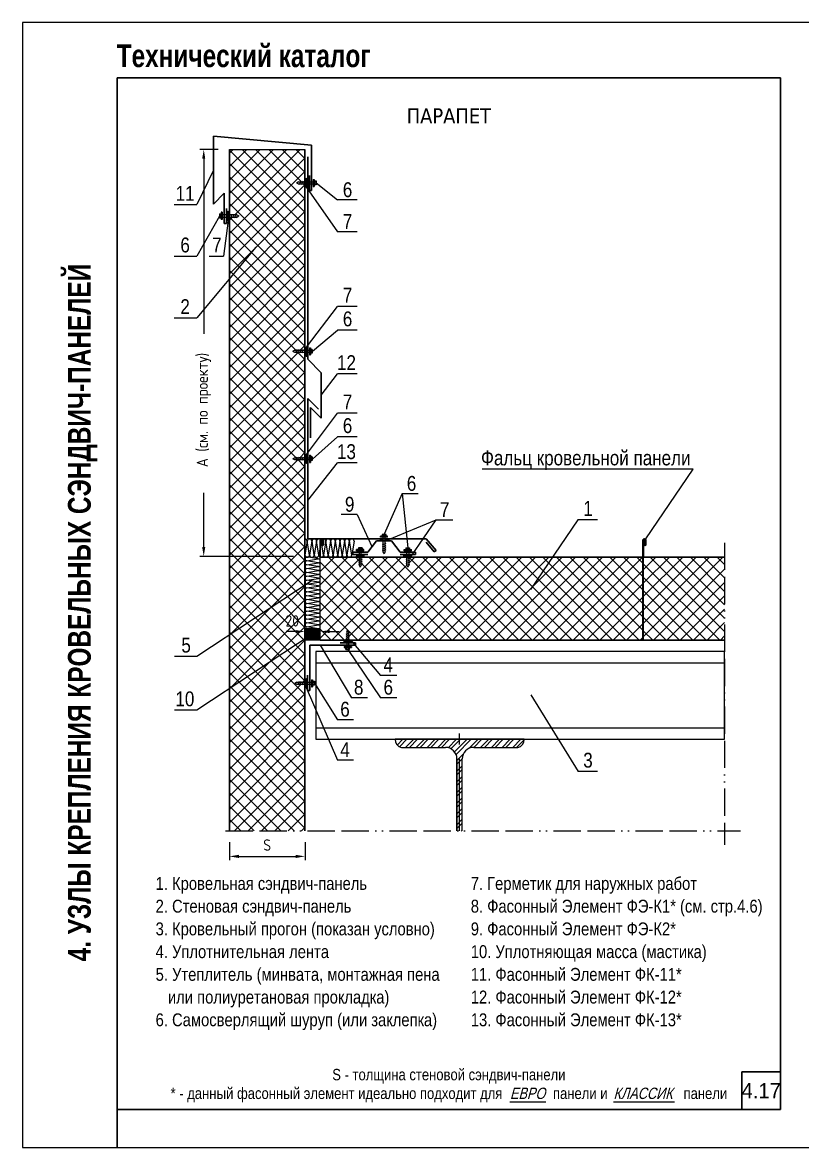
# Model space of a CAD drawing. Extents: x 5821 to 16321, y -13531 to 5774.
# Drawn here: x 12121 to 13150, y -11304 to -9819 of the extents above; entities that cross this region are included whole.
import ezdxf
from ezdxf.enums import TextEntityAlignment as Align

# ---------------------------------------------------------------- set-up
doc = ezdxf.new("R2010")
doc.units = 0
doc.header["$LTSCALE"] = 3
doc.linetypes.add('ACAD_ISO13W100', pattern=[36, 12, -3, 12, -3, 0, -3, 0, -3])
doc.linetypes.add('CENTER', pattern=[50.8, 31.75, -6.35, 6.35, -6.35])
doc.layers.get('0').update_dxf_attribs({"linetype": 'CONTINUOUS', "lineweight": 30})
doc.layers.get('DEFPOINTS').update_dxf_attribs({"linetype": 'CONTINUOUS'})
for name, color, linetype, lineweight in [('Logo', 1, 'CONTINUOUS', 9), ('new_fill', 8, 'CONTINUOUS', 13), ('RAZMER', 7, 'CONTINUOUS', 9), ('Нащельники', 1, 'CONTINUOUS', 30), ('Саморезы', 7, 'CONTINUOUS', 13)]:
    doc.layers.add(name, color=color, linetype=linetype, lineweight=lineweight)
doc.layers.add('Прогон', color=7, linetype='CONTINUOUS')
doc.styles.add('LOGO', font='HATTEN.TTF')
doc.styles.add('ROMANS', font='romans.shx', dxfattribs={"width": 0.85})
doc.styles.get("Standard").update_dxf_attribs({"font": 'TAHOMA.TTF'})
doc.styles.add('style1', font='ARIALN.TTF')
doc.styles.add('style2', font='impact.TTF')
doc.styles.add('курсив', font='ARIAL.TTF', dxfattribs={"width": 0.8, "oblique": 15})
doc.dimstyles.new('5', dxfattribs={"dimscale": 5, "dimtxt": 3, "dimasz": 2.5, "dimexe": 1, "dimexo": 3, "dimgap": 0, "dimtad": 0, "dimdec": 0, "dimzin": 9, "dimdsep": 46, "dimtxsty": 'ROMANS', "dimblk2": 'OBLIQUE', "dimcen": -3, "dimdle": 1.5, "dimclrd": 256, "dimclre": 256, "dimclrt": 256, "dimadec": 0, "dimazin": 0, "dimtfac": 1, "dimtdec": 0, "dimtofl": 0, "dimtmove": 2, "dimatfit": 3, "dimfxl": 0, "dimtvp": 1, "dimtolj": 1, "dimtzin": 9, "dimarcsym": 0})
pattern_1 = [(45, (-1091.95, -13383.337), (-8.838835, 8.838835), []), (135, (-1091.95, -13383.337), (-8.838835, -8.838835), [])]

# ---------------------------------------------------------------- blocks, each defined once
blk = doc.blocks.new('*D1327')
at = {"layer": 'DEFPOINTS', "color": 0, "transparency": 16777216}
for p in [(12394, -10885.9), (12493.8, -10885.9), (12493.8, -10919.5)]:
    blk.add_point(p, dxfattribs=at)
at = {"layer": 'RAZMER', "lineweight": -2, "transparency": 16777216}
for p, q in [((12394, -10900.9), (12394, -10924.5)), ((12493.8, -10900.9), (12493.8, -10924.5)), ((12406.5, -10919.5), (12481.3, -10919.5))]:
    blk.add_line(p, q, dxfattribs=at)
at = {"layer": 'RAZMER', "transparency": 16777216}
for points in [[(12406.5, -10917.4), (12406.5, -10921.6), (12394, -10919.5)], [(12481.3, -10917.4), (12481.3, -10921.6), (12493.8, -10919.5)]]:
    blk.add_solid(points, dxfattribs=at)
at = {"layer": 'RAZMER', "transparency": 16777216, "insert": (12443.9, -10904.5), "char_height": 15, "attachment_point": 5, "style": 'ROMANS'}
blk.add_mtext('\\A1;S', dxfattribs=at)
blk = doc.blocks.new('_OBLIQUE')
at = {"color": 0, "linetype": 'ByBlock'}
blk.add_line((-0.5, -0.5), (0.5, 0.5), dxfattribs=at)
blk = doc.blocks.new('*D1328')
at = {"layer": 'DEFPOINTS', "color": 0, "transparency": 16777216}
for p in [(12394, -9986.2), (12360.2, -10523.5), (12493.8, -10523.5)]:
    blk.add_point(p, dxfattribs=at)
at = {"layer": 'RAZMER', "lineweight": -2, "transparency": 16777216}
for p, q in [((12379, -9986.2), (12355.2, -9986.2)), ((12360.2, -9998.7), (12360.2, -10229.5)), ((12360.2, -10511), (12360.2, -10439.5)), ((12478.8, -10523.5), (12355.2, -10523.5))]:
    blk.add_line(p, q, dxfattribs=at)
at = {"layer": 'RAZMER', "transparency": 16777216}
for points in [[(12358.1, -9998.7), (12362.2, -9998.7), (12360.2, -9986.2)], [(12358.1, -10511), (12362.2, -10511), (12360.2, -10523.5)]]:
    blk.add_solid(points, dxfattribs=at)
at = {"layer": 'RAZMER', "transparency": 16777216, "insert": (12360.2, -10334.5), "char_height": 15, "attachment_point": 5, "rotation": 90, "style": 'ROMANS'}
blk.add_mtext('\\A1; A {\\Fromans.shx|c204;(см. по проекту)}  ', dxfattribs=at)
blk = doc.blocks.new('*D1329')
at = {"layer": 'DEFPOINTS', "color": 0, "transparency": 16777216}
for p in [(12513.9, -10622.7), (12493.8, -10634), (12513.9, -10634)]:
    blk.add_point(p, dxfattribs=at)
at = {"layer": 'RAZMER', "lineweight": -2, "transparency": 16777216}
for p, q in [((12493.8, -10619), (12493.8, -10617.7)), ((12513.9, -10619), (12513.9, -10617.7)), ((12481.3, -10622.7), (12468.8, -10622.7)), ((12526.4, -10622.7), (12538.9, -10622.7))]:
    blk.add_line(p, q, dxfattribs=at)
at = {"layer": 'RAZMER', "transparency": 16777216}
for points in [[(12481.3, -10620.7), (12481.3, -10624.8), (12493.8, -10622.7)], [(12526.4, -10620.7), (12526.4, -10624.8), (12513.9, -10622.7)]]:
    blk.add_solid(points, dxfattribs=at)
at = {"layer": 'RAZMER', "transparency": 16777216, "insert": (12477, -10608.6), "char_height": 15, "attachment_point": 5, "style": 'ROMANS'}
blk.add_mtext('\\A1;20', dxfattribs=at)
blk = doc.blocks.new('1volna')
at = {"layer": 'new_fill'}
for p, q in [((2.7, -16.2), (-2.7, 16.2)), ((8.1, 16.2), (2.7, -16.2)), ((13.7, -16.2), (8.3, 16.2)), ((19.1, 16.2), (13.7, -16.2)), ((24.7, -16.2), (19.3, 16.2)), ((30, 16.2), (24.7, -16.2)), ((35.9, -16.2), (30.5, 16.2)), ((41.3, 16.2), (35.9, -16.2))]:
    blk.add_line(p, q, dxfattribs=at)
for centre, start, end in [((2.7, 16.2), 0, 180), ((13.7, 16.2), 0, 180), ((24.7, 16.2), 0, 180), ((35.9, 16.2), 0, 180), ((-2.9, -16.2), 180, 270), ((-2.7, -16.2), 270, 0), ((8.1, -16.2), 180, 270), ((8.3, -16.2), 270, 0), ((19.1, -16.2), 180, 270), ((19.3, -16.2), 270, 0), ((30, -16.2), 180, 270), ((30.5, -16.2), 270, 0)]:
    blk.add_arc(centre, 5.4, start, end, dxfattribs=at)
blk = doc.blocks.new('саморез1')
at = {"layer": 'new_fill'}
blk.add_hatch(color=254, dxfattribs=at).paths.add_polyline_path([(-1.2, -4.8), (0, -4.8), (0, 4.8), (-1.2, 4.8)])
at = {"layer": 'Саморезы', "ltscale": 150}
for p, q in [((-3.9, 2.6), (-1.5, 2.6)), ((-3.9, 2.6), (-3.9, -2.4)), ((-2.9, 1.7), (-1.5, 1.7)), ((-1.9, 2.6), (-1.9, -2.4)), ((0, 4.8), (-1.5, 4.8)), ((-1.5, 4.8), (-1.5, -4.8)), ((-1.2, 4.8), (-1.2, -4.8)), ((0, 4.8), (0, -4.8)), ((19.2, 1.4), (0, 1.4)), ((8.4, 2.4), (10.5, -2.4)), ((11.1, 2.4), (13.2, -2.4)), ((13.8, 2.4), (15.9, -2.4)), ((16.4, 2.4), (18.5, -2.4)), ((19.2, 1.4), (21.8, 0)), ((19.2, -1.4), (21.8, 0)), ((-3.9, -2.4), (-1.5, -2.4)), ((-2.9, -1.4), (-1.5, -1.4)), ((0, -4.8), (-1.5, -4.8)), ((0, -1.4), (19.2, -1.4))]:
    blk.add_line(p, q, dxfattribs=at)
for centre, start, end in [((-2.9, 2.7), 182.373, 269.9653), ((-2.9, 0.7), 90.0347, 177.627), ((-2.9, -0.4), 182.373, 269.9653), ((-2.9, -2.4), 90.0347, 177.627)]:
    blk.add_arc(centre, 1, start, end, dxfattribs=at)

msp = doc.modelspace()

# ---------------------------------------------------------------- hatches: boundary and pattern name
at = {"layer": 'new_fill'}
h = msp.add_hatch(dxfattribs=at)
h.set_pattern_fill('ANSI37', color=256, scale=100, style=0)
h.set_pattern_definition(pattern_1)
h.paths.add_polyline_path([(12493.77, -10031.97), (12485.34, -10031.97), (12482.8, -10030.57), (12485.34, -10029.17), (12493.77, -10029.17), (12493.77, -9986.19), (12394.01, -9986.19), (12394.01, -10072.69), (12403.92, -10072.69), (12406.45, -10074.09), (12403.92, -10075.49), (12394.01, -10075.49), (12394.01, -10627.32), (12493.77, -10561.49), (12493.77, -10522.49, -0.0809004), (12493.62, -10521.53), (12493.77, -10520.6), (12493.77, -10396.11), (12480.3, -10396.11), (12477.76, -10394.71), (12480.3, -10393.31), (12493.77, -10393.31), (12493.77, -10254.24), (12480.3, -10254.24), (12477.76, -10252.84), (12480.3, -10251.44), (12493.77, -10251.44)])
h = msp.add_hatch(dxfattribs=at)
h.set_pattern_fill('NET3', color=256, scale=10, style=0)
h.set_pattern_definition([(180, (11855.7021, -4710.0585), (1e-13, -1.25), []), (240, (11855.7021, -4710.0585), (1.08253175, -0.625), []), (300, (11855.7021, -4710.0585), (1.08253175, 0.625), [])])
h.paths.add_polyline_path([(12493.77, -10034.43, 1), (12497.56, -10034.43), (12497.56, -10032.59), (12493.77, -10032.59)])
h.paths.add_polyline_path([(12493.77, -10032.59), (12497.56, -10032.59), (12497.56, -10028.39), (12493.77, -10028.39)])
h.paths.add_polyline_path([(12493.77, -10028.39), (12497.56, -10028.39), (12497.56, -10026.54, 1), (12493.77, -10026.54)])
h = msp.add_hatch(dxfattribs=at)
h.set_pattern_fill('NET3', color=256, scale=10, style=0)
h.set_pattern_definition([(0, (13032.0477, -4753.8116), (0, -1.25), []), (300, (13032.0477, -4753.8116), (-1.08253175, -0.625), []), (240, (13032.0477, -4753.8116), (-1.08253175, 0.625), [])])
h.paths.add_polyline_path([(12393.98, -10078.19, -1), (12390.19, -10078.19), (12390.19, -10076.34), (12393.98, -10076.34)])
h.paths.add_polyline_path([(12393.98, -10076.34), (12390.19, -10076.34), (12390.19, -10072.14), (12393.98, -10072.14)])
h.paths.add_polyline_path([(12393.98, -10072.14), (12390.19, -10072.14), (12390.19, -10070.3, -1), (12393.98, -10070.3)])
h = msp.add_hatch(dxfattribs=at)
h.set_pattern_fill('NET3', color=256, scale=10, style=0)
h.set_pattern_definition([(180, (11855.7021, -4932.7632), (1e-13, -1.25), []), (240, (11855.7021, -4932.7632), (1.08253175, -0.625), []), (300, (11855.7021, -4932.7632), (1.08253175, 0.625), [])])
h.paths.add_polyline_path([(12493.77, -10257.14, 1), (12497.56, -10257.14), (12497.56, -10255.29), (12493.77, -10255.29)])
h.paths.add_polyline_path([(12493.77, -10255.29), (12497.56, -10255.29), (12497.56, -10251.09), (12493.77, -10251.09)])
h.paths.add_polyline_path([(12493.77, -10251.09), (12497.56, -10251.09), (12497.56, -10249.25, 1), (12493.77, -10249.25)])
h = msp.add_hatch(dxfattribs=at)
h.set_pattern_fill('NET3', color=256, scale=10, style=0)
h.set_pattern_definition([(180, (11855.7021, -5074.3714), (1e-13, -1.25), []), (240, (11855.7021, -5074.3714), (1.08253175, -0.625), []), (300, (11855.7021, -5074.3714), (1.08253175, 0.625), [])])
h.paths.add_polyline_path([(12493.77, -10398.75, 1), (12497.56, -10398.75), (12497.56, -10396.9), (12493.77, -10396.9)])
h.paths.add_polyline_path([(12493.77, -10396.9), (12497.56, -10396.9), (12497.56, -10392.7), (12493.77, -10392.7)])
h.paths.add_polyline_path([(12493.77, -10392.7), (12497.56, -10392.7), (12497.56, -10390.86, 1), (12493.77, -10390.86)])
h = msp.add_hatch(dxfattribs=at)
h.set_pattern_fill('NET3', color=256, scale=10, angle=8, style=0)
h.set_pattern_definition([(8, (8088.2201, -13388.3374), (-0.17396638, 1.2378351), []), (68, (8088.2201, -13388.3374), (-1.15897982, 0.46825824), []), (128, (8088.2201, -13388.3374), (-0.98501344, -0.76957684), [])])
h.paths.add_polyline_path([(12596.61, -10500.28), (12592.79, -10500.28), (12592.79, -10502.91), (12596.61, -10502.91)])
h.paths.add_polyline_path([(12603.23, -10500.28), (12599.41, -10500.28), (12599.41, -10502.91), (12603.23, -10502.91)])
h = msp.add_hatch(dxfattribs=at)
h.set_pattern_fill('ANSI37', color=256, scale=100, style=0)
h.set_pattern_definition(pattern_1)
h.paths.add_polyline_path([(12939.37, -10524.55), (12630.76, -10524.55), (12630.76, -10535.27), (12629.36, -10537.8), (12627.96, -10535.27), (12627.96, -10524.92), (12627.12, -10524.55), (12568.9, -10524.55), (12568.06, -10524.92), (12568.06, -10535.27), (12566.66, -10537.8), (12565.26, -10535.27), (12565.26, -10524.55), (12513.88, -10524.55), (12513.88, -10634), (12547.92, -10634), (12548.87, -10633.6), (12548.87, -10623.24), (12550.27, -10620.71), (12551.67, -10623.24), (12551.67, -10634), (12939.37, -10634)])
h.paths.add_polyline_path([(13047.28, -10524.55), (12940.51, -10524.55), (12940.51, -10634), (13047.28, -10634)])
h = msp.add_hatch(dxfattribs=at)
h.set_pattern_fill('NET3', color=256, scale=10, angle=8, style=0)
h.set_pattern_definition([(8, (5425.1338, -18447.4783), (-0.17396638, 1.23783509), []), (68, (5425.1338, -18447.4783), (-1.15897982, 0.46825824), []), (128, (5425.1338, -18447.4783), (-0.98501344, -0.76957684), [])])
h.paths.add_polyline_path([(12564.56, -10521.05), (12562.9, -10521.05, 0.7824442), (12562.9, -10524.55), (12564.56, -10524.55)])
h.paths.add_polyline_path([(12568.76, -10521.05), (12564.56, -10521.05), (12564.56, -10524.55), (12568.76, -10524.55)])
h.paths.add_polyline_path([(12570.59, -10521.05), (12568.76, -10521.05), (12568.76, -10524.55), (12570.59, -10524.55, 0.7824442)])
h = msp.add_hatch(dxfattribs=at)
h.set_pattern_fill('NET3', color=256, scale=10, angle=8, style=0)
h.set_pattern_definition([(172, (19770.8835, -18447.4783), (0.17396638, 1.23783509), []), (112, (19770.8835, -18447.4783), (1.15897982, 0.46825824), []), (52, (19770.8835, -18447.4783), (0.98501344, -0.76957684), [])])
h.paths.add_polyline_path([(12631.46, -10521.05), (12633.12, -10521.05, -0.7824442), (12633.12, -10524.55), (12631.46, -10524.55)])
h.paths.add_polyline_path([(12627.26, -10521.05), (12631.46, -10521.05), (12631.46, -10524.55), (12627.26, -10524.55)])
h.paths.add_polyline_path([(12625.43, -10521.05), (12627.26, -10521.05), (12627.26, -10524.55), (12625.43, -10524.55, -0.7824442)])
h = msp.add_hatch(dxfattribs=at)
h.set_pattern_fill('ANSI37', color=256, scale=100, style=0)
h.set_pattern_definition(pattern_1)
h.paths.add_polyline_path([(12493.77, -10632.46), (12493.77, -10561.49), (12394.01, -10627.32), (12394.01, -10698.29)])
h.paths.add_polyline_path([(12493.77, -10692.42), (12483.05, -10692.42), (12480.52, -10691.02), (12483.05, -10689.62), (12493.41, -10689.62), (12493.77, -10688.76), (12493.77, -10632.46), (12394.01, -10698.29), (12394.01, -10885.94), (12493.77, -10885.94)])
h.paths.add_polyline_path([(12462.97, -10597.39), (12491.11, -10597.39), (12491.11, -10619.89), (12462.97, -10619.89)], flags=24)
h = msp.add_hatch(dxfattribs=at)
h.set_pattern_fill('ESCHER', color=256, scale=5, style=0)
h.set_pattern_definition([(60, (-1091.9497, -13383.3375), (-6, -1e-09), [5.5, -0.5]), (180, (-1091.9497, -13383.3375), (3, -5.1961524), [5.5, -0.5]), (300, (-1091.9497, -13383.3375), (6, -1e-09), [5.5, -0.5]), (60, (-1091.4497, -13383.3375), (-6, -1e-09), [1, -5]), (300, (-1091.4497, -13383.3375), (6, -1e-09), [1, -5]), (60, (-1092.1997, -13382.9044), (-6, -1e-09), [1, -5]), (180, (-1092.1997, -13382.9044), (3, -5.1961524), [1, -5]), (300, (-1092.1997, -13383.7705), (6, -1e-09), [1, -5]), (180, (-1092.1997, -13383.7705), (3, -5.1961524), [1, -5]), (60, (-1093.9497, -13383.3375), (-6, -1e-09), [1, -5]), (300, (-1093.9497, -13383.3375), (6, -1e-09), [1, -5]), (60, (-1090.9497, -13385.0695), (-6, -1e-09), [1, -5]), (180, (-1090.9497, -13385.0695), (3, -5.1961524), [1, -5]), (300, (-1090.9497, -13381.6054), (6, -1e-09), [1, -5]), (180, (-1090.9497, -13381.6054), (3, -5.1961524), [1, -5]), (0, (-1090.9497, -13382.4714), (-3, 5.1961524), [3.5, -2.5]), (0, (-1090.9497, -13384.2035), (-3, 5.1961524), [3.5, -2.5]), (120, (-1091.6997, -13382.0384), (-6, 1e-09), [3.5, -2.5]), (120, (-1093.1997, -13382.9044), (-6, 1e-09), [3.5, -2.5]), (240, (-1093.1997, -13383.7705), (3, -5.1961524), [3.5, -2.5]), (240, (-1091.6997, -13384.6365), (3, -5.1961524), [3.5, -2.5])])
h.paths.add_polyline_path([(12513.88, -10618.99), (12493.77, -10618.99), (12493.77, -10633.99), (12513.88, -10634)])
h = msp.add_hatch(dxfattribs=at)
h.set_pattern_fill('NET3', color=256, scale=10, angle=8, style=0)
h.set_pattern_definition([(8, (5340.3823, -18560.389), (-0.17396638, 1.23783509), []), (68, (5340.3823, -18560.389), (-1.15897982, 0.46825824), []), (128, (5340.3823, -18560.389), (-0.98501344, -0.76957684), [])])
h.paths.add_polyline_path([(12548.09, -10633.96), (12546.43, -10633.96, 0.7824442), (12546.43, -10637.46), (12548.09, -10637.46)])
h.paths.add_polyline_path([(12552.29, -10633.96), (12548.09, -10633.96), (12548.09, -10637.46), (12552.29, -10637.46)])
h.paths.add_polyline_path([(12554.12, -10633.96), (12552.29, -10633.96), (12552.29, -10637.46), (12554.12, -10637.46, 0.7824442)])
h = msp.add_hatch(dxfattribs=at)
h.set_pattern_fill('NET3', color=256, scale=10, style=0)
h.set_pattern_definition([(0, (5343.419, -17379.7529), (0, 1.25), []), (60, (5343.419, -17379.7529), (-1.08253175, 0.625), []), (120, (5343.419, -17379.7529), (-1.08253175, -0.625), [])])
h.paths.add_polyline_path([(12497.27, -10688.15), (12497.27, -10686.64, 0.7824442), (12493.77, -10686.64), (12493.77, -10688.15)])
h.paths.add_polyline_path([(12493.77, -10688.15), (12493.77, -10692.35), (12497.27, -10692.35), (12497.27, -10688.15)])
h.paths.add_polyline_path([(12493.77, -10692.35), (12493.77, -10694.32, 0.7824442), (12497.27, -10694.32), (12497.27, -10692.35)])
h = msp.add_hatch(dxfattribs=at)
h.set_pattern_fill('STEEL', color=256, scale=80, style=0)
h.set_pattern_definition([(45, (-1091.95, -13383.337), (-7.071068, 7.071068), []), (45, (-1091.95, -13378.337), (-7.071068, 7.071068), [])])
h.paths.add_polyline_path([(12697.75, -10764.94), (12612.75, -10764.94, 0.3652726), (12621, -10775.64), (12679.2, -10775.64, -0.4142136), (12694.2, -10790.64), (12694.2, -10885.94), (12697.75, -10885.94)])
h.paths.add_polyline_path([(12782.75, -10764.94), (12697.75, -10764.94), (12697.75, -10885.94), (12701.3, -10885.94), (12701.3, -10790.64, -0.4142136), (12716.3, -10775.64), (12774.5, -10775.64, 0.3652726)])

# ---------------------------------------------------------------- linework, layer by layer
at = {"color": 1}
for p, q in [((12246.09, -9891.59), (12246.09, -11303.74)), ((12246.09, -9891.59), (13121.09, -9891.59)), ((13121.09, -9891.59), (13121.09, -11253.74)), ((13070.18, -11203.74), (13121.09, -11203.74)), ((13070.18, -11203.74), (13070.18, -11253.74)), ((12246.09, -11253.74), (13121.09, -11253.74))]:
    msp.add_line(p, q, dxfattribs=at)
for p, q in [((12394.01, -10885.94), (12394.01, -9986.19)), ((12493.77, -10885.94), (12493.77, -9986.19)), ((12513.88, -10524.55), (12513.88, -10502.42)), ((12516.02, -10507.94), (12516.02, -10502.28)), ((12518.02, -10502.28), (12518.02, -10507.94)), ((12939.37, -10524.55), (12939.37, -10502.42)), ((12940.51, -10524.55), (12940.51, -10502.28)), ((12941.51, -10507.94), (12941.51, -10502.28)), ((12942.51, -10507.94), (12942.51, -10502.28)), ((12943.51, -10502.28), (12943.51, -10507.94)), ((12513.88, -10524.55), (12939.37, -10524.55)), ((12940.51, -10524.55), (13047.28, -10524.55)), ((12513.88, -10634), (13047.28, -10634))]:
    msp.add_line(p, q)
for centre, radius, start, end in [((12516.02, -10502.42), 2.14, 90, 180), ((12516.02, -10502.28), 2, 0, 90), ((12517.02, -10507.94), 1, 180, 0), ((12941.51, -10502.42), 2.14, 90, 180), ((12941.51, -10502.28), 1, 0, 180), ((12941.51, -10502.28), 2, 0, 90), ((12942.51, -10507.94), 1, 180, 0)]:
    msp.add_arc(centre, radius, start, end)
at = {"layer": 'Logo'}
for p, q in [((12764.07, -11243.31), (12811.31, -11243.31)), ((12900.69, -11243.31), (12981.14, -11243.31))]:
    msp.add_line(p, q, dxfattribs=at)
at = {"layer": 'new_fill'}
for p, q in [((12496.63, -10503.44), (12493.62, -10521.53)), ((12499.75, -10521.53), (12496.74, -10503.44)), ((12502.77, -10503.44), (12499.75, -10521.53)), ((12506.04, -10521.53), (12503.03, -10503.44)), ((12509.06, -10503.44), (12506.04, -10521.53)), ((12511.36, -10526.68), (12496.29, -10524.17)), ((12496.29, -10529.28), (12511.36, -10526.77)), ((12511.36, -10531.79), (12496.29, -10529.28)), ((12496.29, -10534.52), (12511.36, -10532.01)), ((12511.36, -10537.04), (12496.29, -10534.52))]:
    msp.add_line(p, q, dxfattribs=at)
for centre, radius, start, end in [((12493.62, -10503.44), 3.01, 0, 87.03762), ((12499.75, -10503.44), 3.01, 0, 180), ((12506.04, -10503.44), 3.01, 0, 180), ((12496.63, -10521.53), 3.01, 180, 270), ((12496.29, -10526.68), 2.51, 90, 180), ((12496.29, -10526.77), 2.51, 180, 270), ((12496.74, -10521.53), 3.01, 270, 0), ((12502.77, -10521.53), 3.01, 180, 270), ((12503.03, -10521.53), 3.01, 270, 0), ((12511.36, -10529.28), 2.51, 270, 90), ((12496.29, -10531.79), 2.51, 90, 180), ((12496.29, -10532.01), 2.51, 180, 270), ((12511.36, -10534.52), 2.51, 270, 90)]:
    msp.add_arc(centre, radius, start, end, dxfattribs=at)
at = {"layer": 'RAZMER'}
for p, q in [((12394.01, -9986.19), (12493.77, -9986.19)), ((12373.05, -10013.55), (12351.26, -10059.2)), ((12495.66, -10036.33), (12536.53, -10094.93)), ((12508.5, -10030.45), (12536.53, -10052.97)), ((12562.56, -10052.97), (12536.53, -10052.97)), ((12562.56, -10052.97), (12536.53, -10052.97)), ((12321.31, -10059.2), (12351.26, -10059.2)), ((12380.76, -10074.57), (12351.26, -10127.32)), ((12392.34, -10080.06), (12386.31, -10127.32)), ((12562.56, -10094.93), (12536.53, -10094.93)), ((12562.56, -10094.93), (12536.53, -10094.93)), ((12321.31, -10127.32), (12351.26, -10127.32)), ((12428.88, -10115.28), (12351.26, -10208.76)), ((12367.55, -10127.32), (12386.31, -10127.32)), ((12495.66, -10247.36), (12536.53, -10193.7)), ((12562.56, -10193.7), (12536.53, -10193.7)), ((12562.56, -10193.7), (12536.53, -10193.7)), ((12321.31, -10208.76), (12351.26, -10208.76)), ((12503.46, -10252.72), (12536.53, -10224.95)), ((12562.56, -10224.95), (12536.53, -10224.95)), ((12562.56, -10224.95), (12536.53, -10224.95)), ((12515.23, -10310.54), (12536.53, -10282.7)), ((12562.56, -10282.7), (12536.53, -10282.7)), ((12562.56, -10282.7), (12536.53, -10282.7)), ((12495.66, -10388.97), (12536.53, -10334.6)), ((12562.56, -10334.6), (12536.53, -10334.6)), ((12562.56, -10334.6), (12536.53, -10334.6)), ((12503.46, -10395.01), (12536.53, -10365.85)), ((12562.56, -10365.85), (12536.53, -10365.85)), ((12562.56, -10365.85), (12536.53, -10365.85)), ((12497.56, -10449.89), (12536.53, -10400.16)), ((12562.56, -10400.16), (12536.53, -10400.16)), ((12562.56, -10400.16), (12536.53, -10400.16)), ((13005.72, -10408.48), (12727.52, -10408.48)), ((12943.52, -10500.28), (13005.72, -10408.48)), ((12621.98, -10440.57), (12598.18, -10494.34)), ((12621.98, -10440.57), (12629.24, -10512.11)), ((12621.98, -10440.57), (12643.07, -10440.57)), ((12562.56, -10468.09), (12541.46, -10468.09)), ((12562.56, -10468.09), (12581.8, -10510.21)), ((12603.23, -10501.59), (12666.73, -10475.18)), ((12634.49, -10522.8), (12666.73, -10475.18)), ((12666.73, -10475.18), (12688.73, -10475.18)), ((12791.82, -10566.98), (12854.02, -10475.18)), ((12879.74, -10475.18), (12853.71, -10475.18)), ((12879.74, -10475.18), (12853.71, -10475.18)), ((12592.79, -10500.28), (12592.79, -10502.91)), ((12603.23, -10500.28), (12603.23, -10502.91)), ((12513.88, -10633.99), (12513.88, -10524.55)), ((12939.37, -10633.99), (12939.37, -10524.55)), ((12940.51, -10633.99), (12940.51, -10524.55)), ((12503.13, -10555.31), (12351.26, -10655.53)), ((12503.13, -10626.28), (12351.26, -10726.5)), ((12513.88, -10618.99), (12493.77, -10618.99)), ((12513.88, -10634), (12493.77, -10633.99)), ((12513.88, -10640.46), (12555.16, -10710.16)), ((12550.15, -10646.4), (12593.58, -10710.16)), ((12555.49, -10635.71), (12593.58, -10680.64)), ((12351.26, -10655.53), (12321.4, -10655.53)), ((12508.27, -10663.88), (13047.28, -10663.88)), ((12506.21, -10690.9), (12536.53, -10739.18)), ((12614.78, -10680.64), (12593.58, -10680.64)), ((12495.48, -10696.67), (12536.53, -10792.56)), ((12791.82, -10706.02), (12854.02, -10807.47)), ((12576.22, -10710.16), (12555.16, -10710.16)), ((12614.78, -10710.16), (12593.58, -10710.16)), ((12351.26, -10726.5), (12321.4, -10726.5)), ((12508.27, -10750), (13047.28, -10750)), ((12557.73, -10739.18), (12536.53, -10739.18)), ((12557.73, -10792.56), (12536.53, -10792.56)), ((12879.74, -10807.47), (12853.71, -10807.47)), ((12879.74, -10807.47), (12853.71, -10807.47))]:
    msp.add_line(p, q, dxfattribs=at)
at = {"layer": 'RAZMER', "linetype": 'ACAD_ISO13W100'}
for p, q in [((13047.28, -10505.38), (13047.28, -10904.44)), ((12388.83, -10885.94), (13068.16, -10885.94))]:
    msp.add_line(p, q, dxfattribs=at)
at = {"layer": 'RAZMER', "linetype": 'CENTER'}
msp.add_line((12697.75, -10885.94), (12697.75, -10757.16), dxfattribs=at)
at = {"layer": 'RAZMER'}
for points in [[(13171.09, -9818.74), (12121.09, -9818.74), (12121.09, -11303.74), (13171.09, -11303.74)], [(13047.28, -10648.94), (12508.27, -10648.94), (12508.27, -10764.94), (13047.28, -10764.94)]]:
    msp.add_lwpolyline(points, close=True, dxfattribs=at)
for centre, radius, start, end in [((12495.66, -10026.54), 1.89, 0, 180), ((12495.66, -10034.43), 1.89, 180, 0), ((12392.08, -10070.3), 1.89, 0, 180), ((12392.08, -10078.19), 1.89, 180, 0), ((12495.66, -10249.25), 1.89, 0, 180), ((12495.66, -10257.14), 1.89, 180, 0), ((12495.66, -10390.86), 1.89, 0, 180), ((12495.66, -10398.75), 1.89, 180, 0), ((12563.34, -10522.8), 1.8, 103.91761, 256.08239), ((12570.15, -10522.8), 1.8, 283.91761, 76.08239), ((12625.86, -10522.8), 1.8, 103.91761, 256.08239), ((12632.68, -10522.8), 1.8, 283.91761, 76.08239), ((12546.87, -10635.71), 1.8, 103.91761, 256.08239), ((12553.69, -10635.71), 1.8, 283.91761, 76.08239), ((12495.52, -10687.07), 1.8, 13.91761, 166.08239), ((12495.52, -10694.86), 1.8, 193.91761, 346.08239)]:
    msp.add_arc(centre, radius, start, end, dxfattribs=at)
at = {"layer": 'Нащельники'}
for p, q in [((12373.05, -9968.71), (12502.56, -9980.47)), ((12373.05, -10058.38), (12373.05, -9968.71)), ((12502.56, -10040.49), (12502.56, -9980.47)), ((12497.56, -10263.3), (12497.56, -9996.21)), ((12499.56, -10040.49), (12499.56, -10020.49)), ((12502.56, -10018.49), (12502.56, -10040.49)), ((12502.56, -10018.49), (12502.56, -10040.49)), ((12387.19, -10044.24), (12373.05, -10058.38)), ((12387.19, -10044.24), (12387.19, -10084.24)), ((12499.56, -10040.49), (12502.56, -10040.49)), ((12390.19, -10084.24), (12390.19, -10064.24)), ((12390.19, -10084.24), (12387.19, -10084.24)), ((12497.56, -10263.3), (12515.23, -10280.97)), ((12515.23, -10340.99), (12515.23, -10280.97)), ((12497.56, -10314.85), (12511.7, -10328.99)), ((12497.56, -10500.28), (12497.56, -10314.85)), ((12501.09, -10326.85), (12501.09, -10366.85)), ((12501.09, -10326.85), (12515.23, -10340.99)), ((12497.56, -10500.28), (12653.78, -10500.28)), ((12588.01, -10502.91), (12576.71, -10518.05)), ((12588.01, -10502.91), (12608.01, -10502.91)), ((12608.01, -10502.91), (12619.31, -10518.05)), ((12653.41, -10504.5), (12664.34, -10517.53)), ((12653.78, -10500.28), (12666.64, -10515.6)), ((12556.66, -10521.05), (12556.66, -10518.05)), ((12576.71, -10518.05), (12556.66, -10518.05)), ((12576.66, -10521.05), (12556.66, -10521.05)), ((12619.31, -10518.05), (12639.36, -10518.05)), ((12619.36, -10521.05), (12639.36, -10521.05)), ((12639.36, -10521.05), (12639.36, -10518.05)), ((12664.34, -10517.53), (12666.64, -10515.6)), ((12500.27, -10640.46), (12500.27, -10700.46)), ((12500.27, -10640.46), (12560.27, -10640.46)), ((12540.27, -10637.46), (12560.27, -10637.46)), ((12560.27, -10637.46), (12560.27, -10640.46)), ((12497.27, -10680.46), (12497.27, -10700.46)), ((12497.27, -10700.46), (12500.27, -10700.46))]:
    msp.add_line(p, q, dxfattribs=at)
at = {"layer": 'Прогон'}
for p, q in [((12612.75, -10764.94), (12782.75, -10764.94)), ((12621, -10775.64), (12679.2, -10775.64)), ((12716.3, -10775.64), (12774.5, -10775.64)), ((12694.2, -10885.94), (12694.2, -10790.64)), ((12701.3, -10885.94), (12701.3, -10790.64))]:
    msp.add_line(p, q, dxfattribs=at)
at = {"layer": 'Прогон', "color": 7, "lineweight": 0}
for p, q in [((12782.75, -10764.94), (12612.75, -10764.94)), ((12621, -10775.64), (12679.2, -10775.64)), ((12716.3, -10775.64), (12774.5, -10775.64)), ((12694.2, -10790.64), (12694.2, -10885.94)), ((12701.3, -10885.94), (12701.3, -10790.64))]:
    msp.add_line(p, q, dxfattribs=at)
at = {"layer": 'Прогон'}
for centre, radius, start, end in [((12623.22, -10765.4), 10.48, 177.50548, 257.76892), ((12772.28, -10765.4), 10.48, 282.23108, 2.49452), ((12679.2, -10790.64), 15, 0, 90), ((12716.3, -10790.64), 15, 90, 180)]:
    msp.add_arc(centre, radius, start, end, dxfattribs=at)
at = {"layer": 'Прогон', "color": 7, "lineweight": 0}
for centre, radius, start, end in [((12623.22, -10765.4), 10.48, 177.50548, 257.76892), ((12772.28, -10765.4), 10.48, 282.23108, 2.49452), ((12679.2, -10790.64), 15, 0, 90), ((12716.3, -10790.64), 15, 90, 180)]:
    msp.add_arc(centre, radius, start, end, dxfattribs=at)

# ---------------------------------------------------------------- block references
at = {"layer": 'new_fill', "xscale": 0.5586569999999483, "yscale": 0.5586569999999483, "zscale": 0.5586569999999483}
for p in [(12510.67, -10512.49), (12535.36, -10512.49)]:
    msp.add_blockref('1volna', p, dxfattribs=at)
at = {"layer": 'new_fill', "xscale": 0.4655474999999569, "yscale": 0.4655474999999569, "zscale": 0.4655474999999569, "rotation": 270}
for p in [(12503.83, -10538.29), (12503.83, -10558.78), (12503.83, -10579.27), (12503.83, -10599.76)]:
    msp.add_blockref('1volna', p, dxfattribs=at)
at = {"layer": 'RAZMER', "xscale": -1}
for p in [(12504.56, -10030.57), (12499.52, -10252.84), (12499.52, -10394.71), (12502.27, -10691.02)]:
    msp.add_blockref('саморез1', p, dxfattribs=at)
at = {"layer": 'RAZMER'}
msp.add_blockref('саморез1', (12384.7, -10074.09), dxfattribs=at)
for p, rotation in [((12598.01, -10498.28), 270), ((12566.66, -10516.05), 270), ((12550.27, -10642.46), 90)]:
    msp.add_blockref('саморез1', p, dxfattribs=dict(at, rotation=rotation))
at = {"layer": 'RAZMER', "xscale": -1, "rotation": 90}
msp.add_blockref('саморез1', (12629.36, -10516.05), dxfattribs=at)

# ---------------------------------------------------------------- texts
msp.add_text('ПАРАПЕТ', height=20).set_placement((12683.59, -9951.99), align=Align.CENTER)
at = {"style": 'style1'}
for s, height, p in [('11', 19.612, (12335.6, -10054.08)), ('12', 19.612, (12548.49, -10277.53)), ('13', 19.612, (12548.45, -10394.99)), ('9', 19.61, (12552.72, -10464.47)), ('7', 19.61, (12678.06, -10471.56)), ('10', 19.612, (12335.3, -10721.33)), ('S - толщина стеновой сэндвич-панели', 15, (12683.59, -11215)), ('* - данный фасонный элемент идеально подходит для              панели и                     панели', 15, (12683.59, -11239.74))]:
    msp.add_text(s, height=height, dxfattribs=at).set_placement(p, align=Align.CENTER)
for s, height, p in [('6', 19.61, (12543.66, -10049.28)), ('7', 19.61, (12543.66, -10091.24)), ('6', 19.61, (12329.37, -10122.2)), ('7', 19.61, (12371.3, -10122.2)), ('7', 19.61, (12543.66, -10188.53)), ('2', 19.61, (12329.37, -10203.64)), ('6', 19.61, (12543.66, -10219.78)), ('7', 19.61, (12543.66, -10329.43)), ('6', 19.61, (12543.66, -10360.68)), ('Фальц кровельной панели', 19.6116, (12725.97, -10403.31)), ('6', 19.61, (12628.1, -10436.95)), ('1', 19.61, (12860.85, -10470.01)), ('5', 19.61, (12330.71, -10650.41)), ('4', 19.61, (12597.35, -10676.47)), ('8', 19.61, (12558.39, -10705.99)), ('6', 19.61, (12597.35, -10705.99)), ('6', 19.61, (12540.3, -10735.01)), ('4', 19.61, (12540.3, -10788.39)), ('3', 19.61, (12860.85, -10802.3)), ('1. Кровельная сэндвич-панель', 17, (12296.71, -10963.68)), ('7. Герметик для наружных работ', 17, (12712.5, -10963.68)), ('2. Стеновая сэндвич-панель', 17, (12296.71, -10993.68)), ('8. Фасонный Элемент ФЭ-К1* (см. стр.4.6)', 17, (12712.5, -10993.68)), ('3. Кровельный прогон (показан условно)', 17, (12296.71, -11023.68)), ('9. Фасонный Элемент ФЭ-К2*', 17, (12712.5, -11023.68)), ('4. Уплотнительная лента', 17, (12296.71, -11053.68)), ('10. Уплотняющая масса (мастика)', 17, (12712.5, -11053.68)), ('5. Утеплитель (минвата, монтажная пена', 17, (12296.71, -11083.68)), ('11. Фасонный Элемент ФК-11*', 17, (12712.5, -11083.68)), ('   или полиуретановая прокладка)', 17, (12296.71, -11113.68)), ('12. Фасонный Элемент ФК-12*', 17, (12712.5, -11113.68)), ('6. Самосверлящий шуруп (или заклепка)', 17, (12296.71, -11143.68)), ('13. Фасонный Элемент ФК-13*', 17, (12712.5, -11143.68))]:
    msp.add_text(s, height=height, dxfattribs=at).set_placement(p)
at = {"color": 1, "style": 'курсив', "oblique": 15, "width": 0.8}
for s, p in [('ЕВРО', (12787.41, -11239.74)), ('КЛАССИК', (12939.7, -11239.74))]:
    msp.add_text(s, height=15, dxfattribs=at).set_placement(p, align=Align.CENTER)
at = {"layer": 'new_fill', "style": 'style2'}
msp.add_text('Технический каталог', height=30, dxfattribs=at).set_placement((12245.3, -9877.69))
msp.add_text('4. УЗЛЫ КРЕПЛЕНИЯ КРОВЕЛЬНЫХ СЭНДВИЧ-ПАНЕЛЕЙ', height=30, rotation=90, dxfattribs=at).set_placement((12211.09, -10597.67), align=Align.CENTER)
at = {"layer": 'new_fill', "style": 'LOGO'}
msp.add_text('4.17', height=20, dxfattribs=at).set_placement((13095.64, -11228.74), align=Align.MIDDLE_CENTER)

# ---------------------------------------------------------------- dimensions: what is measured, and where the dimension line sits
at = {"layer": 'RAZMER'}
dim = msp.add_linear_dim(base=(12360.17, -10523.48), p1=(12394.01, -9986.19), p2=(12493.77, -10523.48), angle=90, text=' A {\\Fromans.shx|c204;(см. по проекту)}  ', dimstyle='5', override={"dimlfac": 1, "dimtxsty": 'ROMANS', "dimsah": 1, "dimtolj": 1}, dxfattribs=at)
dim.commit()
dim.dimension.update_dxf_attribs({"geometry": '*D1328', "text_midpoint": (12360.17, -10334.5), "dimtype": 160})
dim = msp.add_linear_dim(base=(12513.88, -10622.74), p1=(12493.77, -10634), p2=(12513.88, -10634), dimstyle='5', dxfattribs=at)
dim.commit()
dim.dimension.update_dxf_attribs({"geometry": '*D1329', "text_midpoint": (12477.04, -10608.64), "dimtype": 160})
dim = msp.add_linear_dim(base=(12493.77, -10919.52), p1=(12394.01, -10885.94), p2=(12493.77, -10885.94), text='S', dimstyle='5', dxfattribs=at)
dim.commit()
dim.dimension.update_dxf_attribs({"geometry": '*D1327', "text_midpoint": (12443.89, -10904.52)})

doc.saveas('drawing.dxf')
